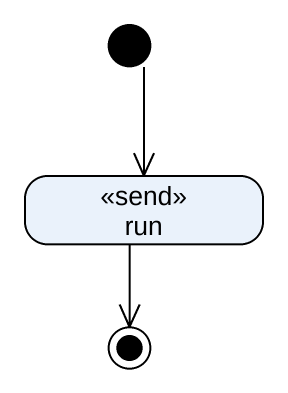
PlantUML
@startuml
hide empty description
state run <<send>>
[*] --> run
run --> [*]
@enduml
